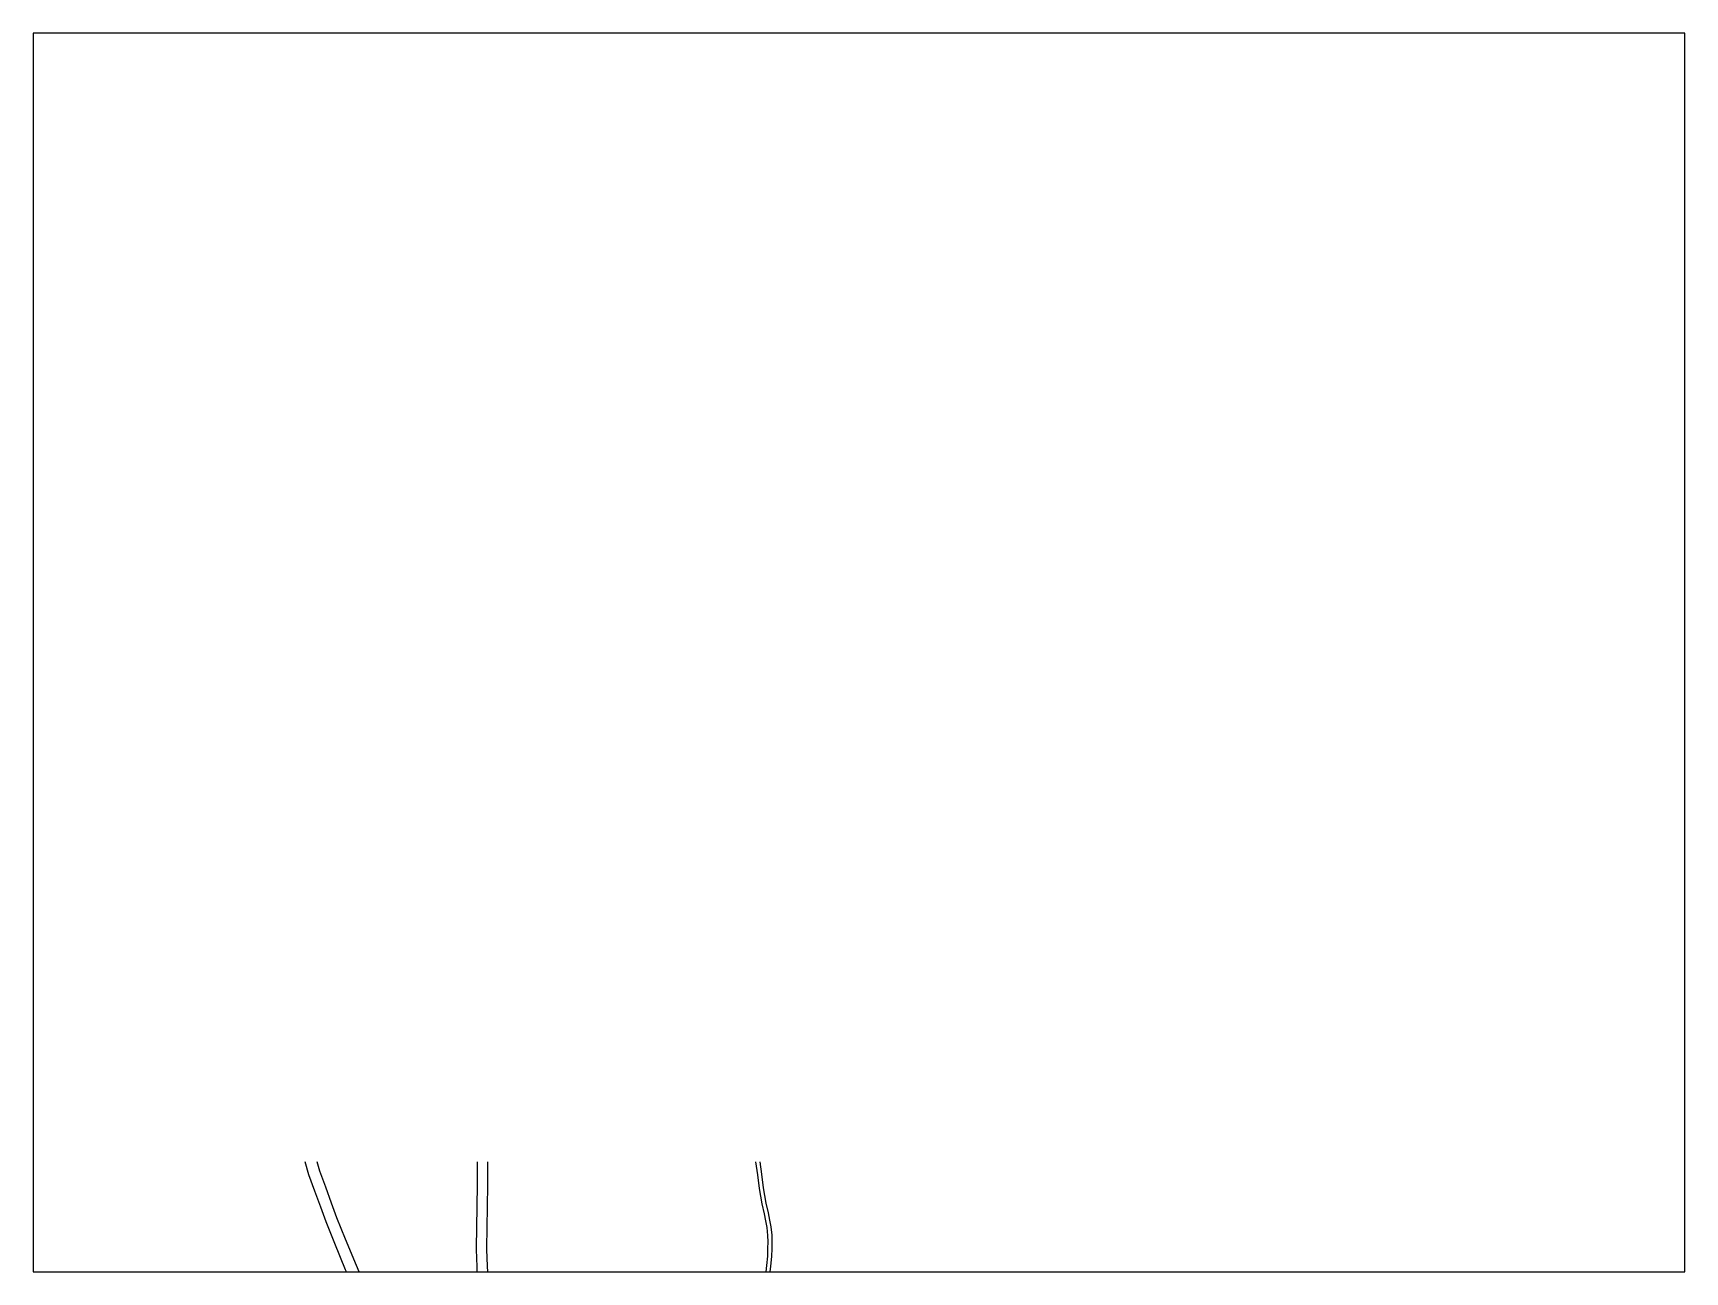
# Model space of a CAD drawing. Header units: metres. Extents: x 8000 to 12000, y -96000 to -95400.
# Drawn here: x 11200 to 12000, y -96000 to -95400 of the extents above; entities that cross this region are included whole.
import ezdxf

# ---------------------------------------------------------------- set-up
doc = ezdxf.new("R2010")
doc.units = ezdxf.units.M
doc.header["$LTSCALE"] = 2.5
doc.layers.add('図郭', color=7, linetype='Continuous')
doc.layers.add('道路', color=7, linetype='Continuous')

msp = doc.modelspace()

# ---------------------------------------------------------------- linework, layer by layer
at = {"layer": '図郭'}
msp.add_lwpolyline([(11200, -96000), (12000, -96000), (12000, -95400), (11200, -95400)], close=True, dxfattribs=at)
at = {"layer": '道路'}
for points in [[(11351.8, -96000), (11351.4, -95999.04), (11346.15, -95986.26), (11341.91, -95975.8), (11339.32, -95968.54), (11336.54, -95960.84), (11333.63, -95952.94), (11331.8, -95946.63)], [(11415.09, -95946.63), (11415.06, -95957.05), (11414.85, -95969.07), (11414.81, -95977.71), (11414.59, -95989.09), (11414.86, -95997.49), (11415, -96000)], [(11420.09, -95946.63), (11420.06, -95957.1), (11419.85, -95969.13), (11419.81, -95977.76), (11419.59, -95989.06), (11419.85, -95997.27), (11420.01, -96000)], [(11549.92, -95946.63), (11550.85, -95952.89), (11551.69, -95959.54), (11552.97, -95967.01), (11554.05, -95971.86), (11554.76, -95975.29), (11555.32, -95978.46), (11555.74, -95982.34), (11555.79, -95985.48), (11555.76, -95988.58), (11555.68, -95992.32), (11555.22, -95996.92), (11554.87, -96000)]]:
    msp.add_lwpolyline(points, dxfattribs=at)
at = {"layer": '道路', "flags": 128}
for points in [[(11357.87, -96000), (11356.57, -95996.9), (11351.34, -95984.14), (11347.14, -95973.81), (11344.59, -95966.65), (11341.8, -95958.92), (11338.95, -95951.19), (11337.63, -95946.63)], [(11551.94, -95946.63), (11552.83, -95952.61), (11553.67, -95959.24), (11554.94, -95966.62), (11556.01, -95971.44), (11556.73, -95974.91), (11557.3, -95978.18), (11557.74, -95982.22), (11557.79, -95985.47), (11557.76, -95988.61), (11557.68, -95992.44), (11557.21, -95997.14), (11556.88, -96000)]]:
    msp.add_lwpolyline(points, dxfattribs=at)

doc.saveas('drawing.dxf')
